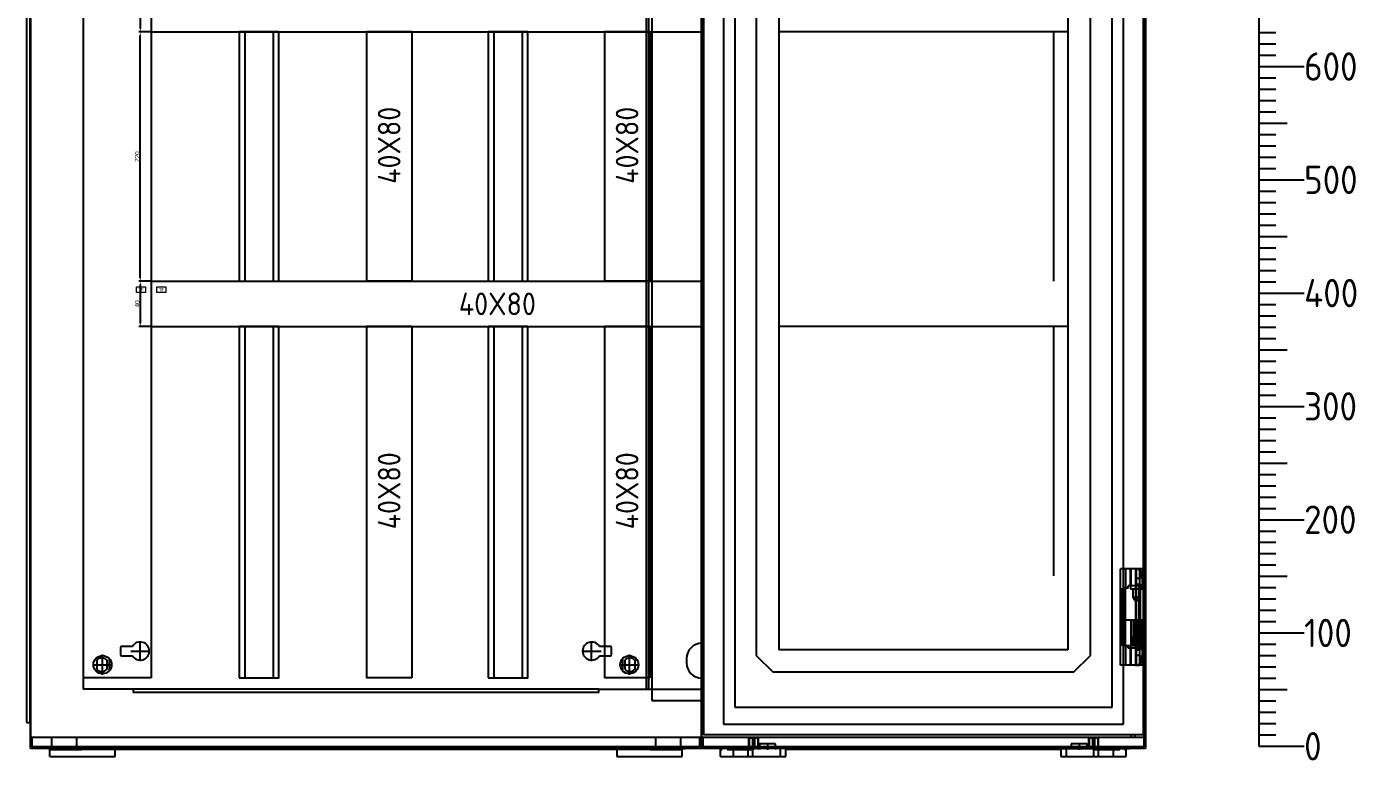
# Model space of a CAD drawing. Header units: millimetres. Extents: x 0 to 69574, y -5 to 41746.
# Drawn here: x 39014 to 40188, y 10756 to 11404 of the extents above; entities that cross this region are included whole.
import ezdxf
from ezdxf.enums import TextEntityAlignment as Align

# ---------------------------------------------------------------- set-up
doc = ezdxf.new("R2010")
doc.units = ezdxf.units.MM
doc.set_wipeout_variables(frame=1)
doc.layers.add('! NO PLOT !', color=7, linetype='Continuous', true_color=0xff75dd, plot=False)
doc.layers.add('000-PI-Oprema', color=30, linetype='Continuous', lineweight=5)
for name, color, linetype in [('000-PI-ORMAR', 2, 'Continuous'), ('000-PI_TEXT', 7, 'Continuous'), ('002-PI-Kabelska kanalica', 150, 'Continuous'), ('004-PI-DIN Šina', 3, 'Continuous')]:
    doc.layers.add(name, color=color, linetype=linetype)
doc.styles.add('PI0', font='isocpeur.ttf', dxfattribs={"width": 0.9})
doc.styles.get("Standard").update_dxf_attribs({"font": 'arial.ttf'})
doc.dimstyles.new('ISO-25', dxfattribs={"dimtxt": 4, "dimasz": 3, "dimexe": 1.25, "dimexo": 0.625, "dimtad": 1, "dimtxsty": 'Standard', "dimcen": 3, "dimadec": 0, "dimazin": 0, "dimtfac": 1, "dimtmove": 0, "dimatfit": 3, "dimfxl": 1, "dimarcsym": 0})

# ---------------------------------------------------------------- blocks, each defined once
blk = doc.blocks.new('8606.000_montažna')
at = {"layer": '! NO PLOT !'}
for p, q in [((51182.4, 38449.4), (51182.4, 36559.4)), ((50716.2, 36596.1), (50716.2, 36589.7)), ((50726.9, 36597.1), (50717.2, 36597.1)), ((50733.7, 36584.5), (50733.7, 36601.3)), ((51132.1, 36584.5), (51132.1, 36601.3)), ((51148.6, 36597.1), (51138.9, 36597.1)), ((51149.6, 36589.7), (51149.6, 36596.1)), ((50695.4, 36584.9), (50695.4, 36576.9)), ((50700.4, 36572.5), (50700.4, 36589.3)), ((50704.4, 36576.9), (50704.4, 36584.9)), ((50706.4, 36586.2), (50706.4, 36575.6)), ((50717.2, 36588.7), (50726.9, 36588.7)), ((50725.3, 36592.9), (50742.1, 36592.9)), ((51123.7, 36592.9), (51140.5, 36592.9)), ((51138.9, 36588.7), (51148.6, 36588.7)), ((51159.4, 36586.2), (51159.4, 36575.6)), ((51161.4, 36584.9), (51161.4, 36576.9)), ((51165.4, 36572.5), (51165.4, 36589.3)), ((51170.4, 36576.9), (51170.4, 36584.9)), ((50692, 36580.9), (50708.8, 36580.9)), ((51157, 36580.9), (51173.8, 36580.9))]:
    blk.add_line(p, q, dxfattribs=at)
for centre in [(50700.4, 36580.9), (51165.4, 36580.9)]:
    blk.add_circle(centre, 8, dxfattribs=at)
for centre, radius, start, end in [((50717.2, 36596.1), 1, 90, 180), ((50733.7, 36592.9), 8, 211.6682, 148.3318), ((51132.1, 36592.9), 8, 31.6682, 328.3318), ((51148.6, 36596.1), 1, 0, 90), ((50699.9, 36580.9), 6, 41.4096, 138.5904), ((50717.2, 36589.7), 1, 180, 270), ((51148.6, 36589.7), 1, 270, 0), ((51165.9, 36580.9), 6, 41.4096, 138.5904), ((50699.9, 36580.9), 6, 221.4096, 318.5904), ((51165.9, 36580.9), 6, 221.4096, 318.5904)]:
    blk.add_arc(centre, radius, start, end, dxfattribs=at)
at = {"layer": '000-PI-ORMAR'}
for p, q in [((50683.4, 38449.4), (50683.4, 36559.4)), ((50727.4, 36559.4), (50683.4, 36559.4)), ((51138.4, 36559.4), (50727.4, 36559.4)), ((50727.4, 36559.4), (50727.4, 36556.4)), ((51138.4, 36559.4), (51182.4, 36559.4)), ((51138.4, 36556.4), (51138.4, 36559.4)), ((51138.4, 36556.4), (50727.4, 36556.4))]:
    blk.add_line(p, q, dxfattribs=at)
blk = doc.blocks.new('*U1086')
at = {"layer": '002-PI-Kabelska kanalica'}
for p, q in [((-20, 470), (20, 470)), ((-20, -100), (-20, 470)), ((20, -100), (20, 470)), ((-20, -100), (20, -100))]:
    blk.add_line(p, q, dxfattribs=at)
blk = doc.blocks.new('*D1590')
at = {"layer": '! NO PLOT !', "color": 0, "lineweight": -2, "ltscale": 0.25, "transparency": 16777216}
for p, q in [((39123.5, 11439.4), (39113.3, 11439.4)), ((39114.5, 11436.4), (39114.5, 11402.4)), ((39123.5, 11399.4), (39113.3, 11399.4))]:
    blk.add_line(p, q, dxfattribs=at)
at = {"layer": '! NO PLOT !', "color": 0, "ltscale": 0.25, "transparency": 16777216}
for points in [[(39114, 11436.4), (39115, 11436.4), (39114.5, 11439.4)], [(39114, 11402.4), (39115, 11402.4), (39114.5, 11399.4)]]:
    blk.add_solid(points, dxfattribs=at)
at = {"layer": 'Defpoints', "color": 0, "ltscale": 0.25, "transparency": 16777216}
for p in [(39124.2, 11439.4), (39114.5, 11399.4), (39124.2, 11399.4)]:
    blk.add_point(p, dxfattribs=at)
at = {"layer": '! NO PLOT !', "color": 0, "ltscale": 0.25, "transparency": 16777216, "insert": (39111.8, 11419.4), "char_height": 4, "attachment_point": 5, "rotation": 90}
blk.add_mtext('40', dxfattribs=at)
blk = doc.blocks.new('*U581')
at = {"layer": '004-PI-DIN Šina'}
blk.add_lwpolyline([(220, -17.5), (220, 17.5), (0, 17.5), (0, -17.5)], close=True, dxfattribs=at)
for points in [[(0, 12.5), (220, 12.5)], [(0, -12.5), (220, -12.5)]]:
    blk.add_lwpolyline(points, dxfattribs=at)
blk = doc.blocks.new('*U580')
at = {"layer": '002-PI-Kabelska kanalica'}
for p, q in [((-20, 120), (20, 120)), ((-20, -100), (-20, 120)), ((20, -100), (20, 120)), ((-20, -100), (20, -100))]:
    blk.add_line(p, q, dxfattribs=at)
blk = doc.blocks.new('*D1574')
at = {"layer": '! NO PLOT !', "color": 0, "lineweight": -2, "ltscale": 0.25, "transparency": 16777216}
for p, q in [((39123.5, 11399.4), (39113.3, 11399.4)), ((39114.5, 11182.4), (39114.5, 11396.4)), ((39123.5, 11179.4), (39113.3, 11179.4))]:
    blk.add_line(p, q, dxfattribs=at)
at = {"layer": '! NO PLOT !', "color": 0, "ltscale": 0.25, "transparency": 16777216}
for points in [[(39114, 11396.4), (39115, 11396.4), (39114.5, 11399.4)], [(39114, 11182.4), (39115, 11182.4), (39114.5, 11179.4)]]:
    blk.add_solid(points, dxfattribs=at)
at = {"layer": 'Defpoints', "color": 0, "ltscale": 0.25, "transparency": 16777216}
for p in [(39114.5, 11399.4), (39124.2, 11399.4), (39124.2, 11179.4)]:
    blk.add_point(p, dxfattribs=at)
at = {"layer": '! NO PLOT !', "color": 0, "ltscale": 0.25, "transparency": 16777216, "insert": (39111.8, 11289.4), "char_height": 4, "attachment_point": 5, "rotation": 90}
blk.add_mtext('220', dxfattribs=at)
blk = doc.blocks.new('*D1591')
at = {"layer": '! NO PLOT !', "color": 0, "lineweight": -2, "ltscale": 0.25, "transparency": 16777216}
for p, q in [((39123.5, 11179.4), (39113.3, 11179.4)), ((39114.5, 11176.4), (39114.5, 11142.4)), ((39123.5, 11139.4), (39113.3, 11139.4))]:
    blk.add_line(p, q, dxfattribs=at)
at = {"layer": '! NO PLOT !', "color": 0, "ltscale": 0.25, "transparency": 16777216}
for points in [[(39114, 11176.4), (39115, 11176.4), (39114.5, 11179.4)], [(39114, 11142.4), (39115, 11142.4), (39114.5, 11139.4)]]:
    blk.add_solid(points, dxfattribs=at)
at = {"layer": 'Defpoints', "color": 0, "ltscale": 0.25, "transparency": 16777216}
for p in [(39124.2, 11179.4), (39114.5, 11139.4), (39124.2, 11139.4)]:
    blk.add_point(p, dxfattribs=at)
at = {"layer": '! NO PLOT !', "color": 0, "ltscale": 0.25, "transparency": 16777216, "insert": (39111.8, 11159.4), "char_height": 4, "attachment_point": 5, "rotation": 90}
blk.add_mtext('40', dxfattribs=at)
blk = doc.blocks.new('*U493')
at = {"layer": '004-PI-DIN Šina'}
blk.add_lwpolyline([(310, -17.5), (310, 17.5), (0, 17.5), (0, -17.5)], close=True, dxfattribs=at)
for points in [[(0, 12.5), (310, 12.5)], [(0, -12.5), (310, -12.5)]]:
    blk.add_lwpolyline(points, dxfattribs=at)
blk = doc.blocks.new('*U1411')
at = {"layer": '002-PI-Kabelska kanalica'}
for p, q in [((-20, 210), (20, 210)), ((-20, -100), (-20, 210)), ((20, -100), (20, 210)), ((-20, -100), (20, -100))]:
    blk.add_line(p, q, dxfattribs=at)
blk = doc.blocks.new('*U1095')
at = {"layer": '002-PI-Kabelska kanalica'}
for p, q in [((-20, 1510), (40, 1510)), ((-20, -100), (-20, 1510)), ((40, -100), (40, 1510))]:
    blk.add_line(p, q, dxfattribs=at)
blk = doc.blocks.new('spojnica')
at = {"layer": '! NO PLOT !', "transparency": 33554687}
for p, q in [((44763.5, 28809.4), (44763.5, 26919.4)), ((44768.5, 28811.5), (44768.5, 26919.4)), ((44856.5, 28811.5), (44856.5, 26919.4)), ((44861.5, 28809.4), (44861.5, 26919.4)), ((44799.1, 26946.4), (44799.1, 26942.4)), ((44825.9, 26946.4), (44825.9, 26942.4))]:
    blk.add_line(p, q, dxfattribs=at)
for centre, start, end in [((44812.5, 26946.4), 0, 180), ((44812.5, 26942.4), 180, 0)]:
    blk.add_arc(centre, 13.4, start, end, dxfattribs=at)
at = {"layer": '000-PI-ORMAR', "transparency": 33554687}
for p, q in [((44763.5, 26919.4), (44861.5, 26919.4)), ((44768.5, 26919.4), (44768.5, 26909.4)), ((44856.5, 26919.4), (44856.5, 26909.4)), ((44768.5, 26909.4), (44856.5, 26909.4))]:
    blk.add_line(p, q, dxfattribs=at)
at = {"layer": '000-PI-ORMAR', "ltscale": 0.25, "transparency": 33554687}
blk.add_line((44862, 26919.4), (44862, 26919.4), dxfattribs=at)
blk = doc.blocks.new('skala_2300')
for p, q in [((0, 1400), (0, 540)), ((0, 630), (15, 630)), ((0, 620), (15, 620)), ((0, 610), (15, 610)), ((0, 600), (40, 600)), ((0, 600), (40, 600)), ((0, 600), (40, 600)), ((0, 600), (40, 600)), ((0, 600), (40, 600)), ((0, 600), (40, 600)), ((0, 590), (15, 590)), ((0, 580), (15, 580)), ((0, 570), (15, 570)), ((0, 560), (15, 560)), ((0, 550), (25, 550)), ((0, 540), (0, 0)), ((0, 540), (15, 540)), ((0, 530), (15, 530)), ((0, 520), (15, 520)), ((0, 510), (15, 510)), ((0, 500), (40, 500)), ((0, 490), (15, 490)), ((0, 480), (15, 480)), ((0, 470), (15, 470)), ((0, 460), (15, 460)), ((0, 450), (25, 450)), ((0, 440), (15, 440)), ((0, 430), (15, 430)), ((0, 420), (15, 420)), ((0, 410), (15, 410)), ((0, 400), (40, 400)), ((0, 400), (40, 400)), ((0, 400), (40, 400)), ((0, 400), (40, 400)), ((0, 400), (40, 400)), ((0, 400), (40, 400)), ((0, 400), (40, 400)), ((0, 390), (15, 390)), ((0, 380), (15, 380)), ((0, 370), (15, 370)), ((0, 360), (15, 360)), ((0, 350), (25, 350)), ((0, 340), (15, 340)), ((0, 330), (15, 330)), ((0, 320), (15, 320)), ((0, 310), (15, 310)), ((0, 300), (40, 300)), ((0, 290), (15, 290)), ((0, 280), (15, 280)), ((0, 270), (15, 270)), ((0, 260), (15, 260)), ((0, 250), (25, 250)), ((0, 240), (15, 240)), ((0, 230), (15, 230)), ((0, 220), (15, 220)), ((0, 210), (15, 210)), ((0, 200), (40, 200)), ((0, 200), (40, 200)), ((0, 200), (40, 200)), ((0, 200), (40, 200)), ((0, 200), (40, 200)), ((0, 200), (40, 200)), ((0, 200), (40, 200)), ((0, 200), (40, 200)), ((0, 190), (15, 190)), ((0, 180), (15, 180)), ((0, 170), (15, 170)), ((0, 160), (15, 160)), ((0, 150), (25, 150)), ((0, 140), (15, 140)), ((0, 130), (15, 130)), ((0, 120), (15, 120)), ((0, 110), (15, 110)), ((0, 100), (40, 100)), ((0, 90), (15, 90)), ((0, 80), (15, 80)), ((0, 70), (15, 70)), ((0, 60), (15, 60)), ((0, 50), (25, 50)), ((0, 40), (15, 40)), ((0, 30), (15, 30)), ((0, 20), (15, 20)), ((0, 10), (15, 10)), ((0, 0), (40, 0))]:
    blk.add_line(p, q)
at = {"style": 'PI0', "width": 0.9}
for s, p in [('600', (40, 600)), ('500', (40, 500)), ('400', (40, 400)), ('300', (40, 300)), ('200', (40, 200)), ('100', (40, 100)), ('0', (40, 0))]:
    blk.add_text(s, height=25, dxfattribs=at).set_placement(p, align=Align.MIDDLE_LEFT)

msp = doc.modelspace()

# ---------------------------------------------------------------- linework, layer by layer
at = {"layer": '! NO PLOT !', "ltscale": 0.25}
for p, q in [((39124.172, 11399.404), (39124.172, 11179.404)), ((39124.172, 11139.404), (39124.172, 10919.404))]:
    msp.add_line(p, q, dxfattribs=at)
at = {"layer": '! NO PLOT !'}
for p, q in [((39081.172, 10831.979), (39081.172, 10849.829)), ((39546.172, 10831.979), (39546.172, 10849.829)), ((39072.247, 10840.904), (39090.097, 10840.904)), ((39537.247, 10840.904), (39555.097, 10840.904))]:
    msp.add_line(p, q, dxfattribs=at)
at = {"layer": '000-PI-Oprema'}
for points in [[(39111.172, 11174.404), (39119.172, 11174.404), (39119.172, 11169.404), (39111.172, 11169.404)], [(39129.172, 11174.404), (39137.172, 11174.404), (39137.172, 11169.404), (39129.172, 11169.404)]]:
    msp.add_lwpolyline(points, close=True, dxfattribs=at)
at = {"layer": '000-PI-ORMAR'}
for p, q in [((39017.684, 12761.404), (39017.684, 10776.904)), ((39014.172, 12740.904), (39014.172, 10789.904)), ((39016.89, 12740.904), (39016.89, 10789.904)), ((39017.672, 10789.904), (39017.672, 12740.766)), ((39014.172, 10789.904), (39017.684, 10789.904)), ((39017.672, 10766.904), (39017.672, 10789.904)), ((39019.172, 10768.404), (39019.172, 10776.904)), ((39036.172, 10776.904), (39036.172, 10765.904)), ((39058.172, 10776.904), (39058.172, 10765.904)), ((39569.172, 10776.904), (39569.172, 10765.904)), ((39591.172, 10776.904), (39591.172, 10765.904)), ((39036.172, 10766.904), (39017.672, 10766.904)), ((39036.172, 10768.404), (39019.172, 10768.404)), ((39092.905, 10766.904), (39031.633, 10766.904)), ((39033.848, 10767.904), (39033.848, 10766.904)), ((39088.107, 10767.904), (39033.848, 10767.904)), ((39034.71, 10765.904), (39036.172, 10765.904)), ((39034.71, 10759.904), (39034.71, 10765.904)), ((39591.172, 10768.404), (39036.172, 10768.404)), ((39591.172, 10766.904), (39036.172, 10766.904)), ((39036.172, 10765.904), (39040.429, 10765.904)), ((39040.429, 10765.904), (39062.541, 10765.904)), ((39564.802, 10765.904), (39062.541, 10765.904)), ((39088.107, 10767.904), (39088.107, 10766.904)), ((39092.361, 10759.904), (39092.361, 10765.904)), ((39534.361, 10766.904), (39092.905, 10766.904)), ((39534.361, 10766.904), (39595.633, 10766.904)), ((39534.982, 10765.904), (39534.982, 10759.904)), ((39539.159, 10767.904), (39559.855, 10767.904)), ((39539.159, 10767.904), (39539.159, 10766.904)), ((39559.855, 10767.904), (39576, 10767.904)), ((39564.802, 10765.904), (39586.914, 10765.904)), ((39593.418, 10767.904), (39576, 10767.904)), ((39586.914, 10765.904), (39591.172, 10765.904)), ((39591.172, 10765.904), (39592.633, 10765.904)), ((39592.633, 10759.904), (39592.633, 10765.904)), ((39593.418, 10766.904), (39593.418, 10767.904)), ((39034.71, 10759.904), (39092.361, 10759.904)), ((39534.982, 10759.904), (39592.633, 10759.904)), ((39626.71, 10759.904), (39684.361, 10759.904)), ((39926.982, 10759.904), (39984.633, 10759.904))]:
    msp.add_line(p, q, dxfattribs=at)

# ---------------------------------------------------------------- block references
msp.add_blockref('skala_2300', (40101.672, 10768.904))
for name, p, rotation in [('*U1095', (39104.172, 12339.404), 180), ('*U1086', (39224.172, 11419.404), 270), ('*U581', (39219.172, 11399.404), 270), ('*U580', (39334.172, 11299.404), 180), ('*U581', (39439.172, 11399.404), 270), ('*U580', (39544.172, 11299.404), 180), ('*U1086', (39224.172, 11159.404), 270), ('*U493', (39219.172, 11139.404), 270), ('*U1411', (39334.172, 11039.404), 180), ('*U493', (39439.172, 11139.404), 270), ('*U1411', (39544.172, 11039.404), 180)]:
    msp.add_blockref(name, p, dxfattribs=dict(rotation=rotation))
at = {"layer": '000-PI-Oprema'}
for name, p in [('8606.000_montažna', (-11619.223, -25740.014)), ('spojnica', (-5202.464, -16100))]:
    msp.add_blockref(name, p, dxfattribs=at)

# ---------------------------------------------------------------- texts
at = {"char_height": 20, "width": 16.78721, "attachment_point": 5, "rotation": 90, "style": 'PI0'}
for insert in [(39334.172, 11299.404), (39544.172, 11299.404), (39334.172, 10994.404), (39544.172, 10994.404)]:
    msp.add_mtext('{\\fISOCPEUR|b0|i0|c238|p34;4}0X{\\fISOCPEUR|b0|i0|c238|p34;8}0', dxfattribs=dict(at, insert=insert))
at = {"insert": (39429.672, 11159.404), "char_height": 20, "width": 16.78721, "attachment_point": 5, "style": 'PI0'}
msp.add_mtext('{\\fISOCPEUR|b0|i0|c238|p34;40}X{\\fISOCPEUR|b0|i0|c238|p34;8}0', dxfattribs=at)
at = {"layer": '000-PI_TEXT', "linetype": 'Continuous', "char_height": 3, "width": 8, "attachment_point": 5, "style": 'PI0'}
for insert in [(39115.172, 11171.904), (39133.172, 11171.904)]:
    msp.add_mtext('7F', dxfattribs=dict(at, insert=insert))

# ---------------------------------------------------------------- dimensions: what is measured, and where the dimension line sits
at = {"layer": '! NO PLOT !', "ltscale": 0.25}
for base, p1, p2, picture, middle in [((39114.509, 11399.404), (39124.172, 11439.404), (39124.172, 11399.404), '*D1590', (39111.842, 11419.404)), ((39114.509, 11399.404), (39124.172, 11179.404), (39124.172, 11399.404), '*D1574', (39111.842, 11289.404)), ((39114.509, 11139.404), (39124.172, 11179.404), (39124.172, 11139.404), '*D1591', (39111.842, 11159.404))]:
    dim = msp.add_linear_dim(base=base, p1=p1, p2=p2, angle=90, dimstyle='ISO-25', dxfattribs=at)
    dim.commit()
    dim.dimension.update_dxf_attribs({"geometry": picture, "text_midpoint": middle})

# ---------------------------------------------------------------- next in the draw order: wipeouts: each hides what was drawn before it
msp.add_wipeout([(39609.672, 12763.904), (40001.672, 12763.904), (40001.672, 10766.904), (39609.672, 10766.904)]).dxf.layer = '000-PI-ORMAR'

# ---------------------------------------------------------------- next in the draw order: linework, layer by layer
at = {"layer": '! NO PLOT !'}
for p, q in [((39609.684, 12761.404), (39609.684, 10776.904)), ((39609.684, 10776.904), (39609.684, 12761.404)), ((39629.184, 12749.904), (39629.184, 10788.404)), ((39982.184, 10788.404), (39982.184, 12749.904)), ((39609.672, 10789.904), (39609.672, 12740.766)), ((39639.184, 12734.904), (39639.184, 10803.404)), ((39972.184, 10803.404), (39972.184, 12734.904)), ((39658.184, 12689.154), (39658.184, 10849.154)), ((39953.184, 10849.154), (39953.184, 12689.154)), ((39678.184, 12684.154), (39678.184, 10854.154)), ((39933.184, 12684.154), (39933.184, 10854.154)), ((39658.184, 10849.154), (39673.184, 10834.154)), ((39933.184, 10854.154), (39678.184, 10854.154)), ((39938.184, 10834.154), (39953.184, 10849.154)), ((39938.184, 10834.154), (39673.184, 10834.154)), ((39639.184, 10803.404), (39972.184, 10803.404)), ((39629.184, 10788.404), (39982.184, 10788.404))]:
    msp.add_line(p, q, dxfattribs=at)
at = {"layer": '! NO PLOT !', "ltscale": 0.25}
for p, q in [((39933.184, 11399.404), (39678.184, 11399.404)), ((39920.511, 11399.404), (39920.511, 11179.404)), ((39933.184, 11139.404), (39678.184, 11139.404)), ((39920.511, 11139.404), (39920.511, 10919.404))]:
    msp.add_line(p, q, dxfattribs=at)
at = {"layer": '000-PI-ORMAR'}
for p, q in [((39609.684, 12761.404), (39609.684, 10776.904)), ((39611.684, 12759.404), (39611.684, 10778.904)), ((39999.684, 12759.404), (39999.684, 10778.904)), ((40000.172, 12761.404), (40000.172, 10776.904)), ((40001.672, 12761.404), (40001.672, 10776.904)), ((40001.684, 10776.904), (40001.684, 12761.404)), ((40001.684, 10776.904), (40001.684, 12761.404)), ((39979.684, 10840.404), (39979.684, 10925.404)), ((39999.127, 10925.404), (39979.684, 10925.404)), ((39982.167, 10908.404), (39982.167, 10925.404)), ((39982.372, 10840.404), (39982.372, 10925.404)), ((39984.265, 10908.404), (39984.265, 10925.404)), ((39988.027, 10925.404), (39988.027, 10910.404)), ((39988.94, 10910.404), (39988.94, 10925.404)), ((39993.048, 10840.404), (39993.048, 10925.404)), ((39997.202, 10916.904), (39993.048, 10916.904)), ((39993.577, 10896.554), (39993.577, 10926.254)), ((39993.577, 10910.404), (39993.577, 10925.404)), ((39993.795, 10840.404), (39993.795, 10925.404)), ((39996.555, 10923.404), (39997.202, 10923.404)), ((39996.555, 10842.404), (39996.555, 10923.404)), ((39996.559, 10848.904), (39996.559, 10916.904)), ((39997.202, 10916.904), (39997.202, 10923.404)), ((39999.127, 10910.404), (39999.127, 10925.404)), ((39981.439, 10857.404), (39981.439, 10908.404)), ((39986.363, 10908.404), (39981.439, 10908.404)), ((39983.901, 10857.404), (39983.901, 10908.404)), ((39999.127, 10910.404), (39986.363, 10910.404)), ((39986.363, 10908.404), (39986.363, 10910.404)), ((39988.477, 10910.404), (39988.477, 10907.904)), ((39988.477, 10907.904), (39998.677, 10907.904)), ((39990.627, 10907.904), (39990.627, 10900.415)), ((39993.048, 10911.904), (39997.283, 10911.904)), ((39996.13, 10853.904), (39996.13, 10911.904)), ((39996.527, 10900.415), (39996.527, 10907.904)), ((39996.849, 10853.904), (39996.849, 10911.904)), ((39997.283, 10853.904), (39997.283, 10911.904)), ((39998.677, 10907.904), (39998.677, 10910.404)), ((39990.627, 10900.415), (39996.527, 10900.415)), ((39990.627, 10900.415), (39992.077, 10897.904)), ((39992.077, 10897.904), (39995.077, 10897.904)), ((39995.077, 10897.904), (39996.527, 10900.415)), ((39982.884, 10880.404), (39982.884, 10857.904)), ((39982.884, 10880.404), (39999.684, 10880.404)), ((39988.834, 10880.404), (39988.834, 10857.904)), ((39990.834, 10880.404), (39990.834, 10857.904)), ((39992.505, 10880.404), (39992.505, 10857.904)), ((39992.862, 10880.404), (39992.862, 10857.904)), ((39995.005, 10880.404), (39995.005, 10857.904)), ((39995.362, 10880.404), (39995.362, 10857.904)), ((39995.723, 10880.404), (39995.723, 10857.904)), ((39996.847, 10880.404), (39996.847, 10857.904)), ((39997.602, 10880.404), (39997.602, 10857.904)), ((39997.723, 10857.904), (39997.723, 10880.404)), ((39998.726, 10880.404), (39998.726, 10857.904)), ((39999.482, 10880.404), (39999.482, 10857.904)), ((39992.077, 10867.904), (39990.627, 10865.392)), ((39992.077, 10867.904), (39995.077, 10867.904)), ((39993.577, 10839.554), (39993.577, 10869.254)), ((39996.527, 10865.392), (39995.077, 10867.904)), ((39986.363, 10857.404), (39981.439, 10857.404)), ((39982.167, 10840.404), (39982.167, 10857.404)), ((39982.884, 10857.904), (39999.684, 10857.904)), ((39984.265, 10840.404), (39984.265, 10857.404)), ((39986.363, 10855.404), (39986.363, 10857.404)), ((39988.477, 10857.904), (39988.477, 10855.404)), ((39990.627, 10865.392), (39990.627, 10857.904)), ((39990.627, 10865.392), (39996.527, 10865.392)), ((39996.527, 10857.904), (39996.527, 10865.392)), ((39998.677, 10855.404), (39998.677, 10857.904)), ((39999.127, 10855.404), (39986.363, 10855.404)), ((39988.027, 10855.404), (39988.027, 10840.404)), ((39988.94, 10840.404), (39988.94, 10855.404)), ((39993.048, 10853.904), (39997.283, 10853.904)), ((39997.202, 10848.904), (39993.048, 10848.904)), ((39993.577, 10840.404), (39993.577, 10855.404)), ((39997.202, 10842.404), (39997.202, 10848.904)), ((39999.127, 10840.404), (39999.127, 10855.404)), ((39999.127, 10840.404), (39979.684, 10840.404)), ((39996.555, 10842.404), (39997.202, 10842.404)), ((39609.672, 10766.904), (39609.672, 10789.904)), ((39017.684, 10776.904), (39609.684, 10776.904)), ((39608.172, 10776.904), (39608.172, 10768.404)), ((39609.672, 10776.904), (39609.672, 10766.904)), ((39609.684, 10776.904), (40001.684, 10776.904)), ((39609.684, 10776.904), (40001.684, 10776.904)), ((39611.172, 10768.404), (39611.172, 10776.904)), ((39999.684, 10778.904), (39611.684, 10778.904)), ((39651.187, 10776.324), (39651.187, 10765.904)), ((39651.187, 10776.324), (39660.087, 10776.324)), ((39651.853, 10776.324), (39651.853, 10765.904)), ((39654.695, 10776.324), (39654.695, 10765.904)), ((39656.58, 10776.324), (39656.58, 10765.904)), ((39659.422, 10776.324), (39659.422, 10765.904)), ((39660.087, 10765.904), (39660.087, 10776.324)), ((39951.256, 10776.324), (39960.156, 10776.324)), ((39951.256, 10776.324), (39951.256, 10765.904)), ((39951.922, 10776.324), (39951.922, 10765.904)), ((39954.764, 10776.324), (39954.764, 10765.904)), ((39956.649, 10776.324), (39956.649, 10765.904)), ((39959.49, 10776.324), (39959.49, 10765.904)), ((39960.156, 10765.904), (39960.156, 10776.324)), ((39988.934, 10776.904), (39988.934, 10778.904)), ((39991.934, 10778.904), (39991.934, 10776.904)), ((40000.172, 10776.904), (40000.172, 10768.404)), ((40001.672, 10776.904), (40001.672, 10766.904)), ((39608.172, 10768.404), (39591.172, 10768.404)), ((39609.672, 10766.904), (39591.172, 10766.904)), ((39628.172, 10766.904), (39609.672, 10766.904)), ((39628.172, 10768.404), (39611.172, 10768.404)), ((39684.944, 10766.904), (39623.672, 10766.904)), ((39625.886, 10767.904), (39625.886, 10766.904)), ((39680.145, 10767.904), (39625.886, 10767.904)), ((39626.71, 10765.904), (39628.172, 10765.904)), ((39626.71, 10759.904), (39626.71, 10765.904)), ((39983.172, 10768.404), (39628.172, 10768.404)), ((39983.172, 10766.904), (39628.172, 10766.904)), ((39632.429, 10765.904), (39654.541, 10765.904)), ((39637.98, 10759.904), (39637.98, 10765.904)), ((39651.105, 10759.904), (39651.105, 10765.904)), ((39655.215, 10759.904), (39655.215, 10765.904)), ((39661.121, 10770.904), (39660.903, 10765.904)), ((39675.185, 10770.904), (39661.121, 10770.904)), ((39668.153, 10771.154), (39668.153, 10765.654)), ((39675.403, 10765.904), (39675.185, 10770.904)), ((39679.398, 10759.904), (39679.398, 10765.904)), ((39680.145, 10767.904), (39680.145, 10766.904)), ((39683.672, 10766.404), (39927.672, 10766.404)), ((39684.361, 10759.904), (39684.361, 10765.904)), ((39926.399, 10766.904), (39684.944, 10766.904)), ((39926.399, 10766.904), (39987.672, 10766.904)), ((39926.982, 10765.904), (39926.982, 10759.904)), ((39931.198, 10767.904), (39951.894, 10767.904)), ((39931.198, 10767.904), (39931.198, 10766.904)), ((39931.945, 10759.904), (39931.945, 10765.904)), ((39936.159, 10770.904), (39935.94, 10765.904)), ((39950.222, 10770.904), (39936.159, 10770.904)), ((39943.19, 10771.154), (39943.19, 10765.654)), ((39950.44, 10765.904), (39950.222, 10770.904)), ((39951.894, 10767.904), (39968.038, 10767.904)), ((39956.128, 10759.904), (39956.128, 10765.904)), ((39956.802, 10765.904), (39978.914, 10765.904)), ((39960.238, 10759.904), (39960.238, 10765.904)), ((39985.457, 10767.904), (39968.038, 10767.904)), ((39973.364, 10759.904), (39973.364, 10765.904)), ((40000.172, 10768.404), (39983.172, 10768.404)), ((40001.672, 10766.904), (39983.172, 10766.904)), ((39983.172, 10765.904), (39984.633, 10765.904)), ((39984.633, 10759.904), (39984.633, 10765.904)), ((39985.457, 10766.904), (39985.457, 10767.904))]:
    msp.add_line(p, q, dxfattribs=at)
for centre, start_param, end_param in [((39994.623, 10923.404), 4.71238898, 6.28318531), ((39995.27, 10923.404), 4.71238898, 6.28318531), ((39994.623, 10842.404), 3.14159265, 4.71238898), ((39995.27, 10842.404), 3.14159265, 4.71238898)]:
    msp.add_ellipse(centre, major_axis=(0, 2), ratio=0.96592583, start_param=start_param, end_param=end_param, dxfattribs=at)

doc.saveas('drawing.dxf')
